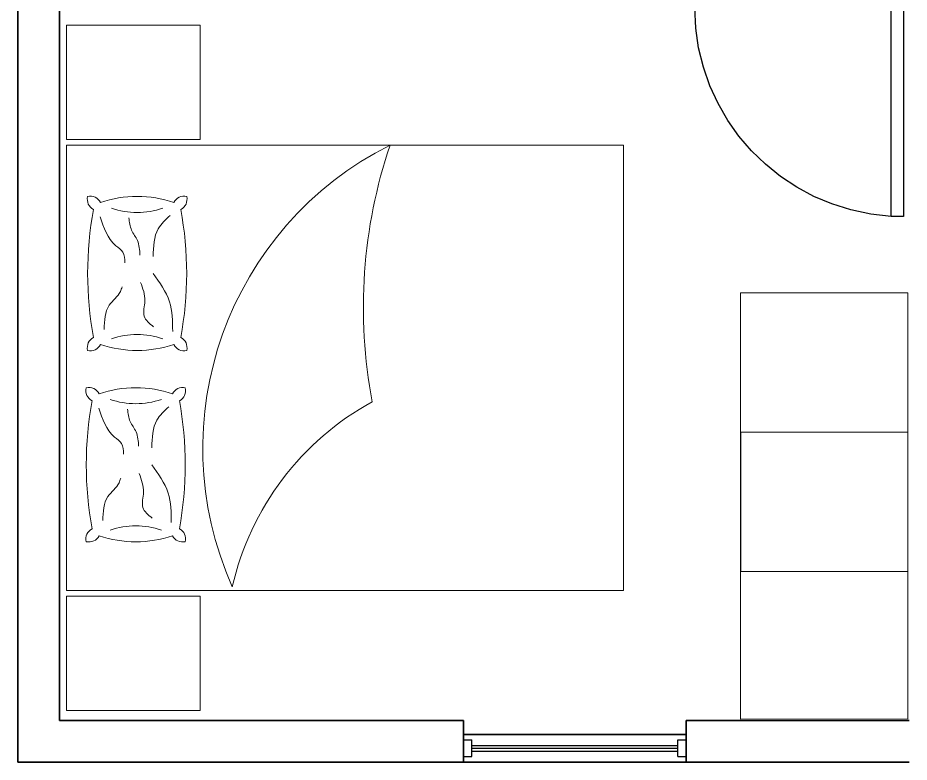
# Model space of a CAD drawing. Header units: metres. Extents: x -56 to -36, y -677 to -309.
# Drawn here: x -55.583 to -52.383, y -319.345 to -316.672 of the extents above; entities that cross this region are included whole.
import ezdxf

# ---------------------------------------------------------------- set-up
doc = ezdxf.new("R2010")
doc.units = ezdxf.units.M
doc.header["$LTSCALE"] = 5
doc.header["$MEASUREMENT"] = 0
doc.linetypes.add('HIDDEN', pattern=[0.375, 0.25, -0.125])
for name, color, linetype, lineweight in [('A-DOOR-FULL', 7, 'Continuous', 25), ('A-FLOR-LEVL', 7, 'Continuous', 35), ('A-FURN', 7, 'Continuous', 18), ('A-GLAZ-FULL', 4, 'Continuous', 25), ('A-WALL-FULL-EXTR', 7, 'Continuous', 35), ('ARREDI_attrezzature - furniture', 7, 'Continuous', 9)]:
    doc.layers.add(name, color=color, linetype=linetype, lineweight=lineweight)

# ---------------------------------------------------------------- blocks, each defined once
blk = doc.blocks.new('DOOR-75')
for points in [[(-0.07, 0.84), (-0.07, 0.09), (-0.025, 0.09), (-0.025, 0.84), (-0.07, 0.84)], [(-0.775, 0.09), (-0.8, 0.09), (-0.8, 0), (-0.755, 0), (-0.755, 0.045), (-0.775, 0.045), (-0.775, 0.09)], [(-0.025, 0.09), (0, 0.09), (0, 0), (-0.045, 0), (-0.045, 0.045), (-0.025, 0.045), (-0.025, 0.09)]]:
    blk.add_lwpolyline(points)
at = {"linetype": 'HIDDEN'}
blk.add_arc((-0.0225, 0.089), 0.7525, 93.6181, 179.9249, dxfattribs=at)

msp = doc.modelspace()

# ---------------------------------------------------------------- linework, layer by layer
at = {"layer": 'A-FLOR-LEVL'}
for p, q in [((-53.1832, -319.245), (-53.9832, -319.245)), ((-53.1832, -319.345), (-53.9832, -319.345))]:
    msp.add_line(p, q, dxfattribs=at)
at = {"layer": 'A-FURN'}
for p, q in [((-55.4087, -318.7288), (-55.4087, -317.1288)), ((-55.4087, -317.1288), (-53.4087, -317.1288)), ((-53.4087, -317.1288), (-53.4087, -318.7288)), ((-53.4087, -318.7288), (-55.4087, -318.7288))]:
    msp.add_line(p, q, dxfattribs=at)
at = {"layer": 'A-FURN', "linetype": 'HIDDEN'}
msp.add_line((-55.4332, -317.17), (-55.4332, -318.67), dxfattribs=at)
at = {"layer": 'A-FURN'}
for points in [[(-55.4087, -316.6988), (-55.4087, -317.1088), (-54.9287, -317.1088), (-54.9287, -316.6988)], [(-55.4087, -318.7488), (-55.4087, -319.1588), (-54.9287, -319.1588), (-54.9287, -318.7488)]]:
    msp.add_lwpolyline(points, close=True, dxfattribs=at)
msp.add_lwpolyline([(-54.3106, -318.0508, -0.129648), (-54.2465, -317.1288, 0.401009), (-54.8134, -318.7148, -0.214426)], format="xyb", close=True, dxfattribs=at)
for points in [[(-52.3882, -319.19), (-52.3882, -317.66), (-52.9882, -317.66), (-52.9882, -319.19), (-52.3886, -319.1888)], [(-52.3905, -318.1599), (-52.9872, -318.1599), (-52.9872, -318.6599), (-52.3885, -318.6599)]]:
    msp.add_lwpolyline(points, dxfattribs=at)
at = {"layer": 'A-GLAZ-FULL'}
for p, q in [((-53.9832, -319.265), (-53.9532, -319.265)), ((-53.9532, -319.285), (-53.2132, -319.285)), ((-53.9532, -319.295), (-53.2132, -319.295)), ((-53.2132, -319.265), (-53.1832, -319.265)), ((-53.9832, -319.325), (-53.9532, -319.325)), ((-53.9532, -319.305), (-53.2132, -319.305)), ((-53.2132, -319.325), (-53.1832, -319.325))]:
    msp.add_line(p, q, dxfattribs=at)
at = {"layer": 'A-GLAZ-FULL', "ltscale": 0.001}
for p, q in [((-53.9532, -319.325), (-53.9532, -319.265)), ((-53.2132, -319.325), (-53.2132, -319.265))]:
    msp.add_line(p, q, dxfattribs=at)
at = {"layer": 'A-WALL-FULL-EXTR'}
for p, q in [((-55.5832, -319.345), (-55.5832, -313.345)), ((-55.4332, -319.195), (-55.4332, -316.545)), ((-53.9832, -319.195), (-55.4332, -319.195)), ((-53.9832, -319.345), (-53.9832, -319.195)), ((-53.1832, -319.345), (-53.1832, -319.195)), ((-53.1832, -319.195), (-52.3832, -319.195)), ((-55.5832, -319.345), (-53.9832, -319.345)), ((-53.1832, -319.345), (-52.3832, -319.345))]:
    msp.add_line(p, q, dxfattribs=at)
at = {"layer": 'ARREDI_attrezzature - furniture', "ltscale": 0.2}
for centre, radius, start, end in [((-55.2938, -317.3238), 0.04, 165.5166, 244.2099), ((-55.3225, -317.3525), 0.04, 25.7901, 104.4834), ((-55.1548, -317.7241), 0.4107, 71.2852, 108.7148), ((-54.987, -317.3525), 0.04, 75.5166, 154.2099), ((-55.0157, -317.3238), 0.04, 295.7901, 14.4834), ((-54.0785, -317.59), 1.254, 169.4235, 190.5765), ((-55.1548, -317.0856), 0.2851, 251.1598, 288.8402), ((-56.231, -317.59), 1.254, 349.4235, 10.5765), ((-55.2938, -317.8561), 0.04, 115.7901, 194.4834), ((-55.1548, -318.0943), 0.2851, 71.1598, 108.8402), ((-55.0157, -317.8561), 0.04, 345.5166, 64.2099), ((-55.3225, -317.8274), 0.04, 255.5166, 334.2099), ((-55.1548, -317.4559), 0.4107, 251.2852, 288.7148), ((-54.987, -317.8274), 0.04, 205.7901, 284.4834), ((-55.2987, -318.0108), 0.04, 165.5166, 244.2099), ((-55.3274, -318.0395), 0.04, 25.7901, 104.4834), ((-55.1596, -318.411), 0.4107, 71.2852, 108.7148), ((-54.9919, -318.0395), 0.04, 75.5166, 154.2099), ((-55.0206, -318.0108), 0.04, 295.7901, 14.4834), ((-54.0834, -318.2769), 1.254, 169.4235, 190.5765), ((-55.1596, -317.7726), 0.2851, 251.1598, 288.8402), ((-56.2359, -318.2769), 1.254, 349.4235, 10.5765), ((-55.2987, -318.5431), 0.04, 115.7901, 194.4834), ((-55.1596, -318.7812), 0.2851, 71.1598, 108.8402), ((-55.0206, -318.5431), 0.04, 345.5166, 64.2099), ((-55.3274, -318.5144), 0.04, 255.5166, 334.2099), ((-55.1596, -318.1428), 0.4107, 251.2852, 288.7148), ((-54.9919, -318.5144), 0.04, 205.7901, 284.4834)]:
    msp.add_arc(centre, radius, start, end, dxfattribs=at)
for points in [[(-55.2872, -317.3863), (-55.2311, -317.4903), (-55.2056, -317.5138), (-55.1995, -317.5515)], [(-55.1843, -317.3903), (-55.1747, -317.4347), (-55.154, -317.4715), (-55.1446, -317.5238)], [(-55.0361, -317.3815), (-55.0791, -317.4294), (-55.0974, -317.5287)], [(-55.0272, -317.7978), (-55.0385, -317.6915), (-55.0976, -317.5898)], [(-55.0955, -317.7815), (-55.1294, -317.7434), (-55.127, -317.689), (-55.1427, -317.6218)], [(-55.2731, -317.7906), (-55.2548, -317.7035), (-55.215, -317.6552), (-55.209, -317.6382)], [(-55.2921, -318.0732), (-55.236, -318.1773), (-55.2104, -318.2008), (-55.2043, -318.2385)], [(-55.1891, -318.0772), (-55.1796, -318.1217), (-55.1589, -318.1585), (-55.1495, -318.2107)], [(-55.041, -318.0684), (-55.084, -318.1164), (-55.1022, -318.2156)], [(-55.0321, -318.4848), (-55.0434, -318.3785), (-55.1025, -318.2768)], [(-55.2779, -318.4776), (-55.2596, -318.3905), (-55.2198, -318.3422), (-55.2139, -318.3252)], [(-55.1003, -318.4685), (-55.1342, -318.4304), (-55.1318, -318.376), (-55.1476, -318.3087)]]:
    msp.add_spline(points, degree=3, dxfattribs=at)

# ---------------------------------------------------------------- block references
at = {"layer": 'A-DOOR-FULL', "xscale": -1, "rotation": 180}
msp.add_blockref('DOOR-75', (-52.3782, -316.545), dxfattribs=at)

doc.saveas('drawing.dxf')
